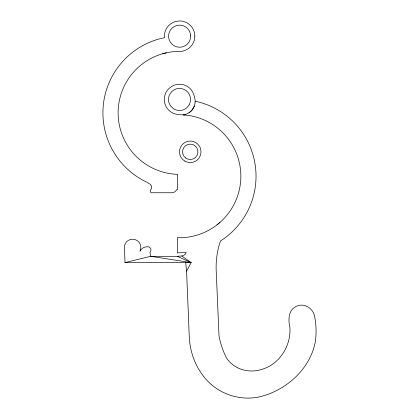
<?xml version="1.0" encoding="UTF-8"?>
<svg xmlns="http://www.w3.org/2000/svg" width="419" height="419" viewBox="0 0 419 419"><rect width="100%" height="100%" fill="white"/><g stroke="black" fill="none" stroke-linecap="round" stroke-linejoin="round"><path stroke-width="0.63" d="M194.29 106.306L191.603 110.626L188.896 112.863M195.228 101.246C194.767 96.632 193.447 92.091 190.205 88.634A15.22 15.22 0 0 0 171.821 86.319L168.684 88.755A15.22 15.22 0 0 0 168.805 110.281C172.801 114.178 178.751 115.225 184.077 114.67A13.193 13.193 0 0 0 195.128 101.225L198.423 101.964A76.682 76.682 0 0 1 220.441 240.983C217.314 250.29 215.843 260.131 216.162 269.941L219.017 335.959A81.092 81.092 0 0 0 226.428 357.826C233.75 369.458 249.069 373.601 261.817 369.38C279.573 364.31 291.179 345.628 289.911 327.538C287.958 319.262 288.319 308.85 297.862 305.713C305.262 303.188 313.365 308.96 314.606 316.403A74.43 74.43 0 0 1 315.303 341.894C310.055 369.296 285.821 390.765 259.131 396.961A56.162 56.162 0 0 1 200.821 372.512L198.465 368.882A71.361 71.361 0 0 1 189.236 335.87L186.575 271.161L191.143 262.598L181.825 255.988L177.326 256.308L150.641 256.308L125.024 262.598L124.385 246.241A8.28 8.28 0 0 1 137.249 240.637L139.003 242.25A8.28 8.28 0 0 1 139.946 251.243A8.307 8.307 0 0 1 145.917 246.843L148.583 246.864A3.31 3.31 0 0 1 150.384 248.195L150.735 248.87A3.31 3.31 0 0 1 149.96 252.39L150.641 256.308L191.143 262.598L177.326 256.308M216.963 224.893L219.944 222.437M183.412 114.906L185.25 115.026A61.499 61.499 0 0 1 240.721 180.207A61.499 61.499 0 0 1 177.316 237.699L177.316 252.856L186.146 252.584A5.463 5.463 0 0 1 183.108 255.658L181.825 255.988M184.077 114.67L183.323 114.9L185.25 115.026M162.567 53.773L166.312 52.82M125.024 262.598L191.143 262.598M185.722 262.598L186.575 271.161M190.655 35.605L190.451 38.365A11.046 11.046 0 0 1 178.112 47.117L176.75 46.839A11.046 11.046 0 0 1 168.648 34.887A11.046 11.046 0 0 1 179.285 25.13A11.046 11.046 0 0 1 190.498 34.227L190.655 35.605M194.845 36.17L194.327 40.109A15.22 15.22 0 0 1 183.564 50.872L181.663 51.396L177.797 51.39A61.509 61.509 0 0 0 118.116 112.763A61.509 61.509 0 0 0 177.583 174.346L177.583 189.503L176.986 189.503L174.943 191.776L173.497 192.473L172.026 192.756L150.871 192.756L150.395 190.017L151.678 188.435L151.678 186.256L150.154 184.26L146.964 182.27A76.698 76.698 0 0 1 160.55 38.579L164.599 37.673L164.4 36.17A15.22 15.22 0 0 1 175.681 21.469L179.62 20.95A15.22 15.22 0 0 1 194.845 36.17M189.11 104.912L188.351 106.075A11.046 11.046 0 0 1 173.456 108.699L170.475 105.824A11.046 11.046 0 0 1 171.89 91.452A11.046 11.046 0 0 1 186.308 90.75A11.046 11.046 0 0 1 189.11 104.912M184.826 161.079A10.737 10.737 0 0 0 200.989 151.877A10.737 10.737 0 0 0 184.936 142.481A10.737 10.737 0 0 0 184.826 161.079M185.617 157.926A7.673 7.673 0 0 0 197.862 152.767A7.673 7.673 0 0 0 187.277 144.744A7.673 7.673 0 0 0 185.617 157.926"/></g></svg>
